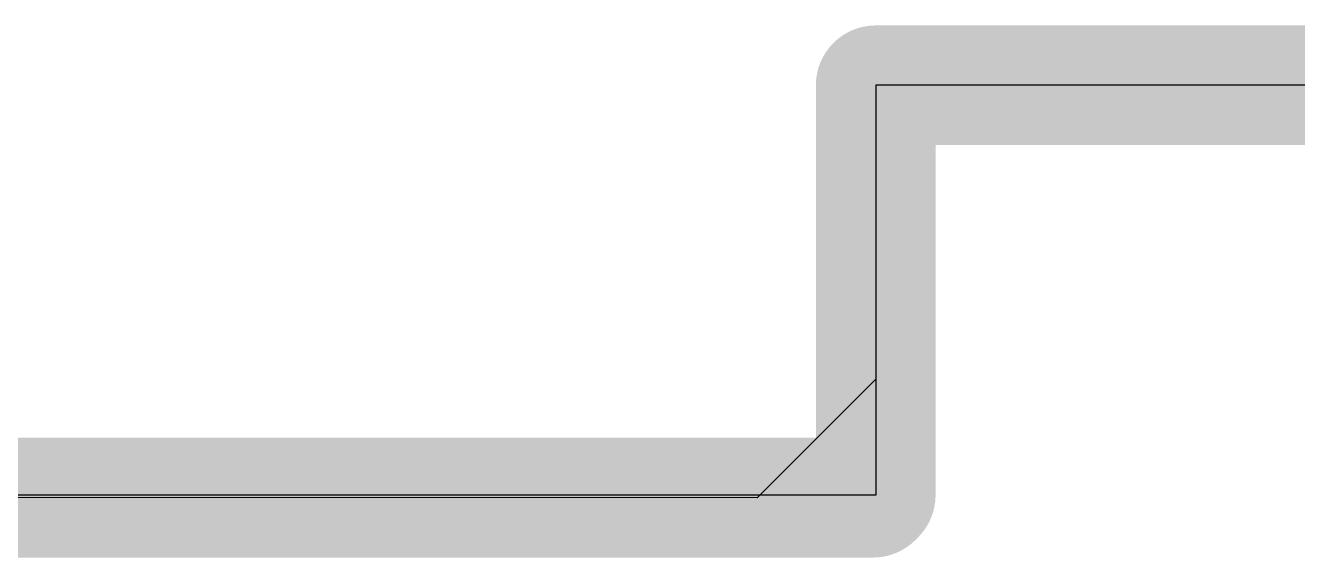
# Model space of a CAD drawing. Header units: millimetres. Extents: x 45 to 209, y 90 to 189.
# Drawn here: x 134.419 to 137.658, y 92.206 to 93.561 of the extents above; entities that cross this region are included whole.
import ezdxf

# ---------------------------------------------------------------- set-up
doc = ezdxf.new("R2010")
doc.units = ezdxf.units.MM
for name, color, linetype in [('BottomLayer', 5, 'Continuous'), ('Mechanical1', 6, 'Continuous'), ('TopLayer', 1, 'Continuous')]:
    doc.layers.add(name, color=color, linetype=linetype)

msp = doc.modelspace()

# ---------------------------------------------------------------- linework, layer by layer
at = {"layer": 'BottomLayer'}
for p, q in [((147.0707, 93.4089), (136.5841, 93.4089)), ((136.5841, 93.4089), (136.5841, 92.6609)), ((136.5841, 92.6609), (136.2821, 92.3589)), ((136.2821, 92.3589), (111.3207, 92.3656))]:
    msp.add_line(p, q, dxfattribs=at)
at = {"layer": 'Mechanical1', "const_width": 0.3048}
for points in [[(136.5841, 93.4089), (147.0707, 93.4089)], [(136.5841, 92.3656), (136.5841, 93.4089)], [(111.3274, 92.3589), (136.5774, 92.3589)]]:
    msp.add_lwpolyline(points, dxfattribs=at)
at = {"layer": 'Mechanical1', "const_width": 0.1524}
for points in [[(136.5079, 93.4089, 1), (136.6603, 93.4089, 1)], [(136.5079, 93.4089, 1), (136.6603, 93.4089, 1)], [(136.5012, 92.3589, 1), (136.6536, 92.3589, 1)], [(136.5079, 92.3656, 1), (136.6603, 92.3656, 1)]]:
    msp.add_lwpolyline(points, format="xyb", close=True, dxfattribs=at)
at = {"layer": 'TopLayer'}
for p, q in [((147.0707, 93.4089), (136.5841, 93.4089)), ((136.5841, 93.4089), (136.5841, 92.3656)), ((136.5841, 92.3656), (111.3207, 92.3656))]:
    msp.add_line(p, q, dxfattribs=at)

doc.saveas('drawing.dxf')
